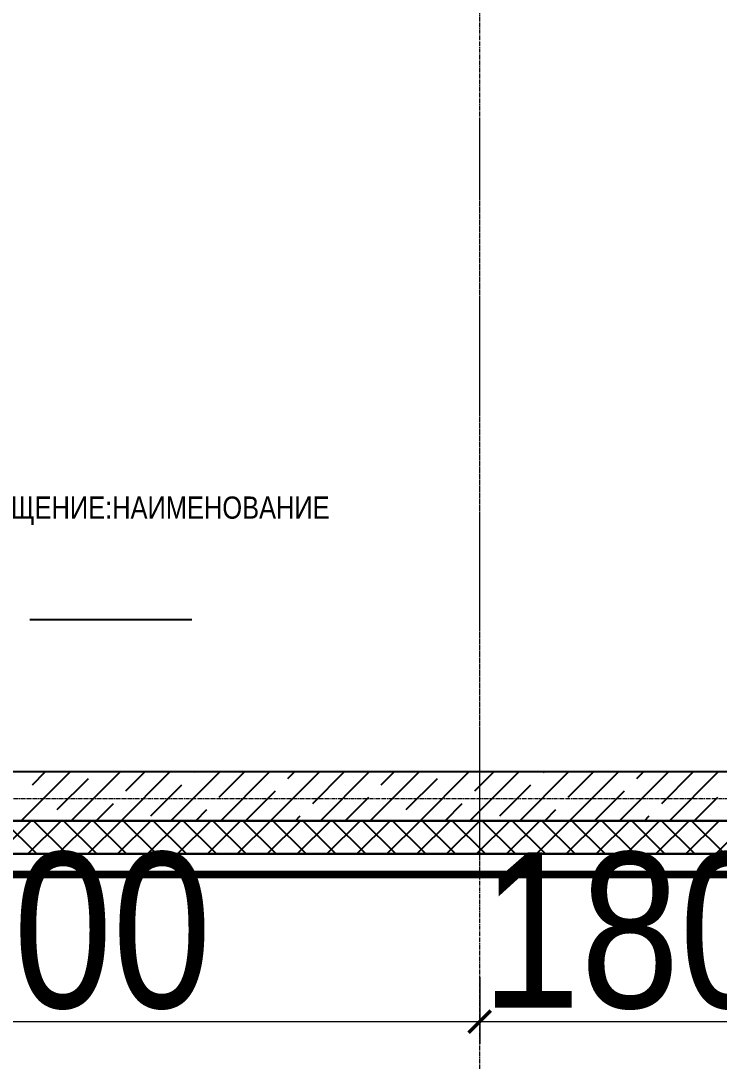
# Model space of a CAD drawing. Header units: millimetres. Extents: x -231292 to 573618, y -153144 to 564035.
# Drawn here: x 11037 to 14182, y 185383 to 190070 of the extents above; entities that cross this region are included whole.
import ezdxf
from ezdxf.enums import TextEntityAlignment as Align

# ---------------------------------------------------------------- set-up
doc = ezdxf.new("R2010")
doc.units = ezdxf.units.MM
doc.linetypes.add('CENTER2', pattern=[28.575, 19.05, -3.175, 3.175, -3.175])
doc.layers.get('0').update_dxf_attribs({"color": 250})
doc.layers.get('Defpoints').update_dxf_attribs({"color": 250})
for name, color, linetype, lineweight in [('A-AREA', 250, 'Continuous', 15), ('АР_Стены ЖБ', 250, 'Continuous', 35), ('АР_Тонкая', 250, 'Continuous', 5), ('АР_Утеплитель', 250, 'Continuous', 0), ('АР_Штриховка', 250, 'Continuous', 0), ('РД_Оси_100', 250, 'Continuous', 0), ('РД_Оси_размер', 250, 'Continuous', 0)]:
    doc.layers.add(name, color=color, linetype=linetype, lineweight=lineweight)
doc.styles.add('style1', font='ARIALN.TTF')
doc.dimstyles.new('Dim100_ареал', dxfattribs={"dimscale": 100, "dimtxt": 2.5, "dimasz": 1, "dimexe": 1, "dimexo": 1, "dimgap": 0.5, "dimtad": 1, "dimzin": 12, "dimdsep": 46, "dimtxsty": 'style1', "dimblk": 'ARCHTICK', "dimcen": 1, "dimdle": 1, "dimclrd": 256, "dimclre": 256, "dimaunit": 1, "dimadec": 0, "dimazin": 3, "dimtfac": 1, "dimtmove": 1, "dimatfit": 3, "dimldrblk": 'OPEN30', "dimfxl": 2, "dimfxlon": 1, "dimtolj": 1, "dimtzin": 0, "dimlwd": 9, "dimlwe": 9, "dimarcsym": 0})

# ---------------------------------------------------------------- blocks, each defined once
blk = doc.blocks.new('_ArchTick')
at = {"color": 0, "linetype": 'ByBlock', "const_width": 0.15}
blk.add_lwpolyline([(-0.5, -0.5), (0.5, 0.5)], dxfattribs=at)
blk = doc.blocks.new('*D153')
at = {"layer": 'Defpoints', "color": 0, "transparency": 16777216}
for p in [(1195652.9, 135907.8), (1199852.9, 135907.8), (1199852.9, 134907.8)]:
    blk.add_point(p, dxfattribs=at)
at = {"layer": 'РД_Оси_размер', "lineweight": 9, "transparency": 16777216}
for p, q in [((1195652.9, 135107.8), (1195652.9, 134807.8)), ((1199852.9, 135107.8), (1199852.9, 134807.8)), ((1195552.9, 134907.8), (1199952.9, 134907.8))]:
    blk.add_line(p, q, dxfattribs=at)
at = {"layer": 'РД_Оси_размер', "lineweight": 9, "transparency": 16777216, "xscale": 100, "yscale": 100, "zscale": 100, "rotation": 180}
blk.add_blockref('_ArchTick', (1195652.9, 134907.8), dxfattribs=at)
at = {"layer": 'РД_Оси_размер', "lineweight": 9, "transparency": 16777216, "xscale": 100, "yscale": 100, "zscale": 100}
blk.add_blockref('_ArchTick', (1199852.9, 134907.8), dxfattribs=at)
at = {"layer": 'РД_Оси_размер', "color": 0, "transparency": 16777216, "insert": (1197752.9, 135315.2), "char_height": 700, "attachment_point": 5, "style": 'style1'}
blk.add_mtext('\\A1;4200', dxfattribs=at)
blk = doc.blocks.new('_Open30')
at = {"color": 0, "linetype": 'ByBlock', "lineweight": -2}
for p, q in [((-1, 0.268), (0, 0)), ((0, 0), (-1, -0.268)), ((0, 0), (-1, 0))]:
    blk.add_line(p, q, dxfattribs=at)
blk = doc.blocks.new('*D154')
at = {"layer": 'Defpoints', "color": 0, "transparency": 16777216}
for p in [(1199852.9, 135907.8), (1201652.9, 135907.8), (1201652.9, 134907.8)]:
    blk.add_point(p, dxfattribs=at)
at = {"layer": 'РД_Оси_размер', "lineweight": 9, "transparency": 16777216}
for p, q in [((1199852.9, 135107.8), (1199852.9, 134807.8)), ((1201652.9, 135107.8), (1201652.9, 134807.8)), ((1199752.9, 134907.8), (1201752.9, 134907.8))]:
    blk.add_line(p, q, dxfattribs=at)
at = {"layer": 'РД_Оси_размер', "lineweight": 9, "transparency": 16777216, "xscale": 100, "yscale": 100, "zscale": 100, "rotation": 180}
blk.add_blockref('_ArchTick', (1199852.9, 134907.8), dxfattribs=at)
at = {"layer": 'РД_Оси_размер', "lineweight": 9, "transparency": 16777216, "xscale": 100, "yscale": 100, "zscale": 100}
blk.add_blockref('_ArchTick', (1201652.9, 134907.8), dxfattribs=at)
at = {"layer": 'РД_Оси_размер', "color": 0, "transparency": 16777216, "insert": (1200752.9, 135315.2), "char_height": 700, "attachment_point": 5, "style": 'style1'}
blk.add_mtext('\\A1;1800', dxfattribs=at)
blk = doc.blocks.new('оси_рен')
at = {"layer": 'РД_Оси_100', "color": 251, "linetype": 'CENTER2', "true_color": 0x636466}
for p, q in [((1199852.916, 135558.25), (1199852.916, 223268.25)), ((1199852.916, 133007.755), (1199852.916, 138964.071)), ((1189697.958, 135913.25), (1225207.916, 135913.25))]:
    blk.add_line(p, q, dxfattribs=at)
at = {"layer": 'РД_Оси_размер', "color": 251, "true_color": 0x636466}
for base, p1, p2, picture, middle in [((1199852.916, 134907.755), (1195652.916, 135907.755), (1199852.916, 135907.755), '*D153', (1197752.916, 135315.156)), ((1201652.916, 134907.755), (1199852.916, 135907.755), (1201652.916, 135907.755), '*D154', (1200752.916, 135315.156))]:
    dim = blk.add_linear_dim(base=base, p1=p1, p2=p2, dimstyle='Dim100_ареал', override={"dimtxt": 7}, dxfattribs=at)
    dim.commit()
    dim.dimension.update_dxf_attribs({"geometry": picture, "text_midpoint": middle})

msp = doc.modelspace()

# ---------------------------------------------------------------- linework, layer by layer
at = {"layer": 'A-AREA', "color": 18, "lineweight": 25, "true_color": 0x000000}
msp.add_line((11077.022, 187373.01), (11807.022, 187373.01), dxfattribs=at)
at = {"layer": 'АР_Стены ЖБ', "color": 18, "linetype": 'Continuous', "lineweight": 25, "true_color": 0x000000}
for p, q in [((15603.243, 186686.253), (9023.243, 186686.253)), ((9023.243, 186466.253), (15603.243, 186466.253))]:
    msp.add_line(p, q, dxfattribs=at)
at = {"layer": 'АР_Тонкая', "color": 18, "linetype": 'Continuous', "lineweight": 25, "true_color": 0x000000}
for p, q in [((16803.243, 186316.253), (8653.243, 186316.253)), ((8548.243, 186211.253), (16803.243, 186211.253)), ((8573.243, 186236.253), (16803.243, 186236.253)), ((16803.243, 186236.253), (8573.243, 186236.253))]:
    msp.add_line(p, q, dxfattribs=at)
at = {"layer": 'АР_Утеплитель', "color": 18, "linetype": 'Continuous', "lineweight": 25, "true_color": 0x000000}
for p, q in [((16803.243, 186466.253), (8803.243, 186466.253)), ((8653.243, 186316.253), (16803.243, 186316.253))]:
    msp.add_line(p, q, dxfattribs=at)
at = {"layer": 'АР_Штриховка', "color": 18, "linetype": 'Continuous', "lineweight": 25, "true_color": 0x000000}
for p, q in [((11038.821, 186466.253), (11258.821, 186686.253)), ((11088.704, 186628.389), (11146.568, 186686.253)), ((11263.327, 186466.253), (11483.327, 186686.253)), ((11487.834, 186466.253), (11707.834, 186686.253)), ((11509.653, 186600.326), (11595.58, 186686.253)), ((11712.34, 186466.253), (11932.34, 186686.253)), ((11818.35, 186684.516), (11820.087, 186686.253)), ((11930.603, 186572.262), (12044.593, 186686.253)), ((11936.846, 186466.253), (12156.846, 186686.253)), ((12161.353, 186466.253), (12381.353, 186686.253)), ((12239.299, 186656.452), (12269.1, 186686.253)), ((12351.552, 186544.199), (12491.869, 186684.516)), ((12385.859, 186466.253), (12605.859, 186686.253)), ((12610.366, 186466.253), (12830.366, 186686.253)), ((12660.249, 186628.389), (12718.112, 186686.253)), ((12834.872, 186466.253), (13054.872, 186686.253)), ((13059.378, 186466.253), (13279.378, 186686.253)), ((13081.198, 186600.326), (13167.125, 186686.253)), ((13283.885, 186466.253), (13503.885, 186686.253)), ((13389.894, 186684.516), (13391.632, 186686.253)), ((13502.148, 186572.262), (13616.138, 186686.253)), ((13508.391, 186466.253), (13728.391, 186686.253)), ((13732.898, 186466.253), (13952.898, 186686.253)), ((13810.844, 186656.452), (13840.644, 186686.253)), ((13923.097, 186544.199), (14063.414, 186684.516)), ((13957.404, 186466.253), (14177.404, 186686.253)), ((11200.957, 186516.136), (11341.273, 186656.452)), ((11621.906, 186488.073), (11762.223, 186628.389)), ((12772.502, 186516.136), (12912.818, 186656.452)), ((13193.451, 186488.073), (13333.768, 186628.389)), ((12049.1, 186466.253), (12183.172, 186600.326)), ((13620.644, 186466.253), (13754.717, 186600.326)), ((11375.58, 186466.253), (11453.527, 186544.199)), ((12498.112, 186466.253), (12604.122, 186572.262)), ((12947.125, 186466.253), (13025.071, 186544.199)), ((14069.657, 186466.253), (14175.667, 186572.262)), ((11824.593, 186466.253), (11874.476, 186516.136)), ((12273.606, 186466.253), (12295.426, 186488.073)), ((13396.138, 186466.253), (13446.021, 186516.136)), ((13845.151, 186466.253), (13866.97, 186488.073)), ((10933.722, 186316.253), (11083.722, 186466.253)), ((11108.981, 186316.253), (10958.981, 186466.253)), ((11068.426, 186316.253), (11218.426, 186466.253)), ((11243.685, 186316.253), (11093.685, 186466.253)), ((11203.13, 186316.253), (11353.13, 186466.253)), ((11378.389, 186316.253), (11228.389, 186466.253)), ((11337.834, 186316.253), (11487.834, 186466.253)), ((11513.093, 186316.253), (11363.093, 186466.253)), ((11472.537, 186316.253), (11622.537, 186466.253)), ((11647.797, 186316.253), (11497.797, 186466.253)), ((11607.241, 186316.253), (11757.241, 186466.253)), ((11782.501, 186316.253), (11632.501, 186466.253)), ((11741.945, 186316.253), (11891.945, 186466.253)), ((11917.204, 186316.253), (11767.204, 186466.253)), ((11876.649, 186316.253), (12026.649, 186466.253)), ((12051.908, 186316.253), (11901.908, 186466.253)), ((12011.353, 186316.253), (12161.353, 186466.253)), ((12186.612, 186316.253), (12036.612, 186466.253)), ((12146.057, 186316.253), (12296.057, 186466.253)), ((12321.316, 186316.253), (12171.316, 186466.253)), ((12280.761, 186316.253), (12430.761, 186466.253)), ((12456.02, 186316.253), (12306.02, 186466.253)), ((12415.464, 186316.253), (12565.464, 186466.253)), ((12590.724, 186316.253), (12440.724, 186466.253)), ((12550.168, 186316.253), (12700.168, 186466.253)), ((12725.428, 186316.253), (12575.428, 186466.253)), ((12684.872, 186316.253), (12834.872, 186466.253)), ((12860.131, 186316.253), (12710.131, 186466.253)), ((12819.576, 186316.253), (12969.576, 186466.253)), ((12994.835, 186316.253), (12844.835, 186466.253)), ((12954.28, 186316.253), (13104.28, 186466.253)), ((13129.539, 186316.253), (12979.539, 186466.253)), ((13088.984, 186316.253), (13238.984, 186466.253)), ((13264.243, 186316.253), (13114.243, 186466.253)), ((13223.687, 186316.253), (13373.687, 186466.253)), ((13398.947, 186316.253), (13248.947, 186466.253)), ((13358.391, 186316.253), (13508.391, 186466.253)), ((13533.651, 186316.253), (13383.651, 186466.253)), ((13493.095, 186316.253), (13643.095, 186466.253)), ((13668.354, 186316.253), (13518.354, 186466.253)), ((13627.799, 186316.253), (13777.799, 186466.253)), ((13803.058, 186316.253), (13653.058, 186466.253)), ((13762.503, 186316.253), (13912.503, 186466.253)), ((13937.762, 186316.253), (13787.762, 186466.253)), ((13897.207, 186316.253), (14047.207, 186466.253)), ((14072.466, 186316.253), (13922.466, 186466.253)), ((14031.91, 186316.253), (14181.91, 186466.253)), ((14207.17, 186316.253), (14057.17, 186466.253)), ((14166.614, 186316.253), (14316.614, 186466.253)), ((8548.992, 186212.002), (16803.243, 186212.002)), ((8549.992, 186213.002), (16803.243, 186213.002)), ((8550.992, 186214.002), (16803.243, 186214.002)), ((8551.992, 186215.002), (16803.243, 186215.002)), ((8552.992, 186216.002), (16803.243, 186216.002)), ((8553.992, 186217.002), (16803.243, 186217.002)), ((8554.992, 186218.002), (16803.243, 186218.002)), ((8555.992, 186219.002), (16803.243, 186219.002)), ((8556.992, 186220.002), (16803.243, 186220.002)), ((8557.992, 186221.002), (16803.243, 186221.002)), ((8558.992, 186222.002), (16803.243, 186222.002)), ((8559.992, 186223.002), (16803.243, 186223.002)), ((8560.992, 186224.002), (16803.243, 186224.002)), ((8561.992, 186225.002), (16803.243, 186225.002)), ((8562.992, 186226.002), (16803.243, 186226.002)), ((8563.992, 186227.002), (16803.243, 186227.002)), ((8564.992, 186228.002), (16803.243, 186228.002)), ((8565.992, 186229.002), (16803.243, 186229.002)), ((8566.992, 186230.002), (16803.243, 186230.002)), ((8567.992, 186231.002), (16803.243, 186231.002)), ((8568.992, 186232.002), (16803.243, 186232.002)), ((8569.992, 186233.002), (16803.243, 186233.002)), ((8570.992, 186234.002), (16803.243, 186234.002)), ((8571.992, 186235.002), (16803.243, 186235.002)), ((8572.992, 186236.002), (16803.243, 186236.002))]:
    msp.add_line(p, q, dxfattribs=at)

# ---------------------------------------------------------------- block references
at = {"rotation": 359.999868838025}
msp.add_blockref('оси_рен', (-1186750.035, 50655.808), dxfattribs=at)

# ---------------------------------------------------------------- texts
at = {"layer": 'Defpoints', "color": 18, "lineweight": 25, "true_color": 0x000000, "style": 'style1', "flags": 8}
msp.add_attdef('АР-ПОМЕЩЕНИЕ:НАИМЕНОВАНИЕ', text='0', height=100, dxfattribs=at).set_placement((11442.092, 187862.948), align=Align.MIDDLE)

doc.saveas('drawing.dxf')
